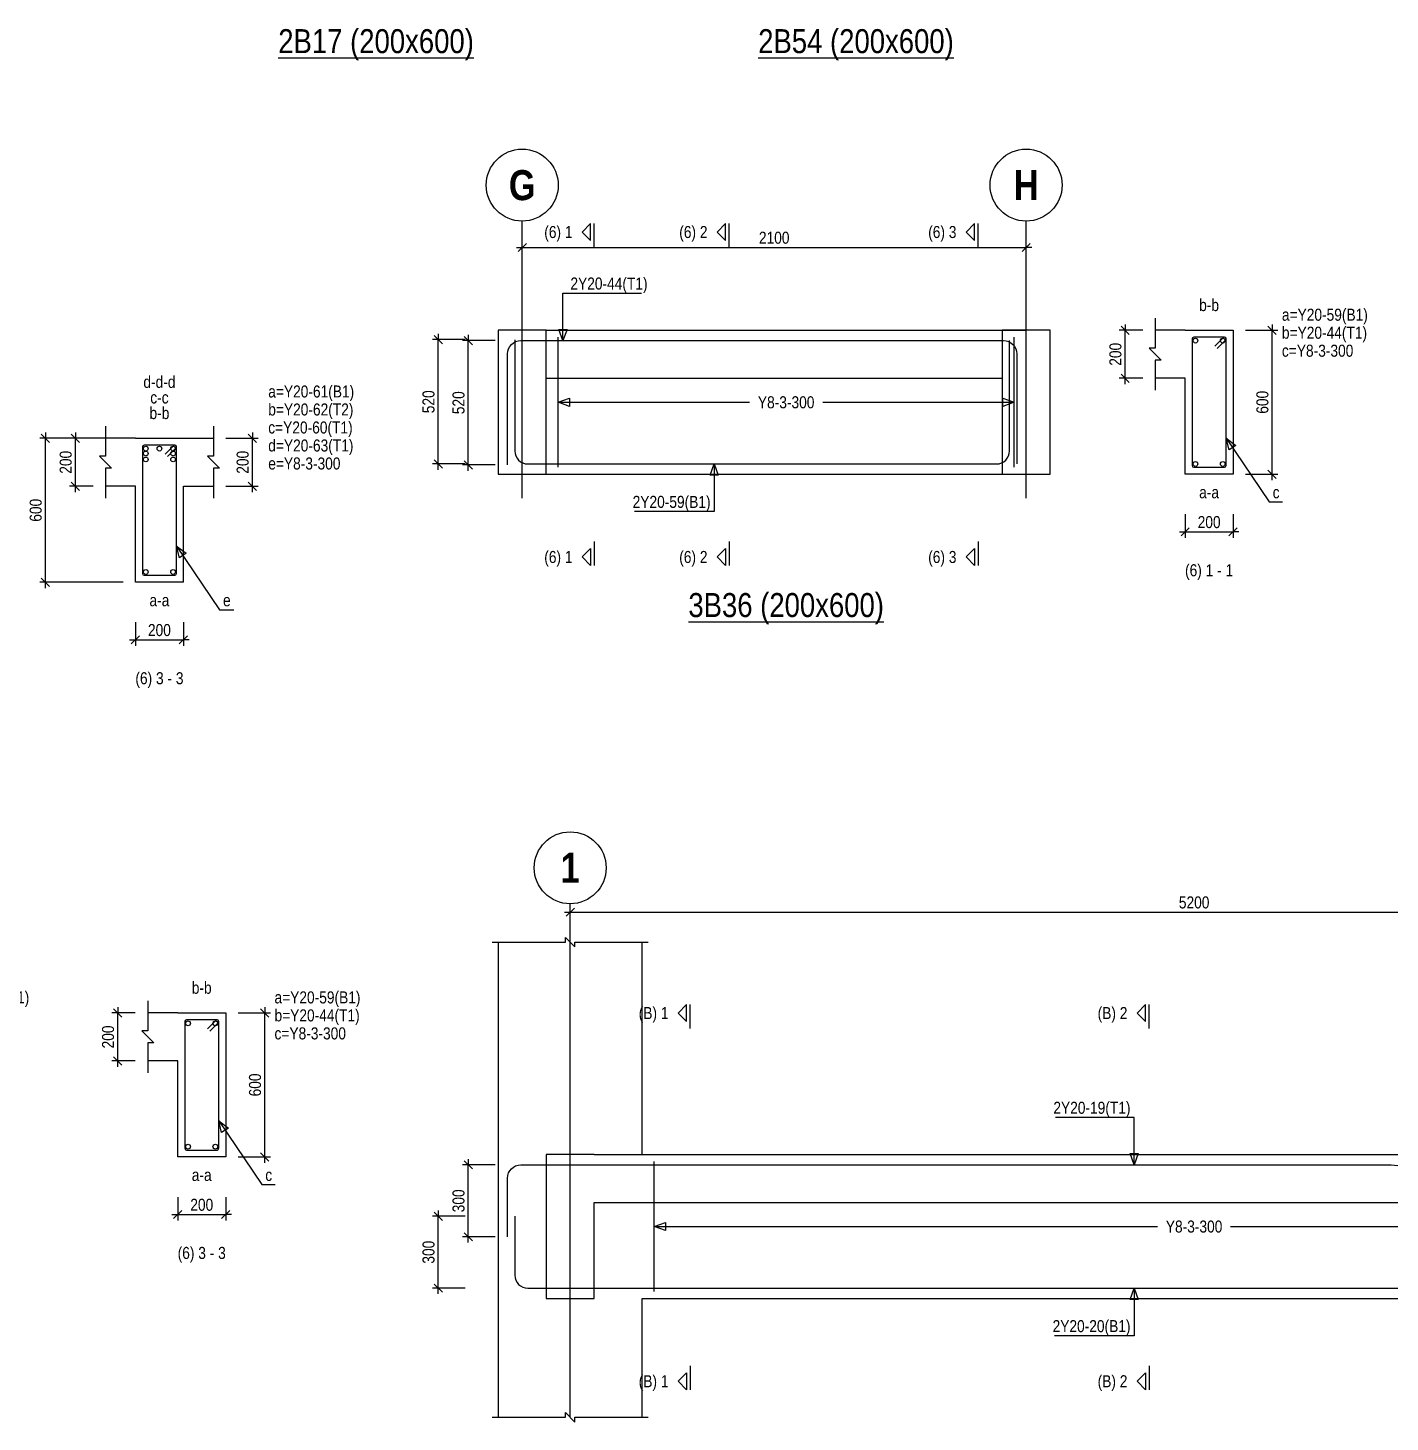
# Model space of a CAD drawing. Extents: x 0 to 206258, y -403073 to 0.
# Drawn here: x 42824 to 54177, y -291084 to -279464 of the extents above; entities that cross this region are included whole.
import ezdxf
from ezdxf.enums import TextEntityAlignment as Align
from ezdxf.lldxf.tags import DXFTag

# ---------------------------------------------------------------- set-up
doc = ezdxf.new("R2010")
doc.units = 0
doc.header["$LTSCALE"] = 1000
for name, color, linetype in [('Axis Circle(Dir 2)', 150, 'Continuous'), ('Axis Label(Dir 1)', 7, 'Continuous'), ('Axis Line(Dir 2)', 150, 'CENTER2'), ('Break Line', 5, 'Continuous'), ('Dimension Line', 5, 'Continuous'), ('Front Elevation Line', 40, 'Continuous'), ('Leader Line', 5, 'Continuous'), ('Link Line', 3, 'Continuous'), ('Rebar Label', 6, 'Continuous'), ('Rebar Line', 7, 'Continuous'), ('Section Label', 1, 'Continuous'), ('Section Line', 1, 'Continuous'), ('Top Rebar Label', 6, 'Continuous'), ('Top Rebar Line', 7, 'Continuous')]:
    doc.layers.add(name, color=color, linetype=linetype)
for name, color, linetype, true_color in [('Back Elevation Line', 191, 'HIDDEN2', 0xd4aaff), ('Beam Label(D)', 94, 'Continuous', 0x008100), ('Beam Line(D)', 112, 'Continuous', 0x00bd5e), ('Link Label', 94, 'Continuous', 0x008100)]:
    doc.layers.add(name, color=color, linetype=linetype, true_color=true_color)
doc.styles.add('Axis Label(Dir 1)', font='ARIALNB.TTF', dxfattribs={"height": 250})
doc.styles.add('Beam Label(D)', font='ARIALN.TTF', dxfattribs={"height": 200})
doc.styles.add('Dimension Text', font='ARIALN.TTF', dxfattribs={"height": 100})
doc.styles.add('Link Label', font='ARIALN.TTF', dxfattribs={"height": 100})
doc.styles.add('Rebar Label', font='ARIALN.TTF', dxfattribs={"height": 100})
doc.styles.add('Section Label', font='ARIALN.TTF', dxfattribs={"height": 100})
doc.styles.add('Top Rebar Label', font='ARIALN.TTF', dxfattribs={"height": 100})
tags = doc.linetypes.add('CENTER2', pattern=[1.125, 0.75, -0.125, 0.125, -0.125]).pattern_tags.tags
tags[10:11] = [DXFTag(74, 4), DXFTag(75, 0), DXFTag(340, '0'), DXFTag(46, 0.0), DXFTag(50, 0.0), DXFTag(44, 0.0), DXFTag(45, 0.0)]
tags[8:9] = [DXFTag(74, 4), DXFTag(75, 0), DXFTag(340, '0'), DXFTag(46, 0.0), DXFTag(50, 0.0), DXFTag(44, 0.0), DXFTag(45, 0.0)]
tags[6:7] = [DXFTag(74, 4), DXFTag(75, 0), DXFTag(340, '0'), DXFTag(46, 0.0), DXFTag(50, 0.0), DXFTag(44, 0.0), DXFTag(45, 0.0)]
tags[4:5] = [DXFTag(74, 4), DXFTag(75, 0), DXFTag(340, '0'), DXFTag(46, 0.0), DXFTag(50, 0.0), DXFTag(44, 0.0), DXFTag(45, 0.0)]
tags = doc.linetypes.add('HIDDEN2', pattern=[0.1875, 0.125, -0.0625]).pattern_tags.tags
tags[6:7] = [DXFTag(74, 4), DXFTag(75, 0), DXFTag(340, '0'), DXFTag(46, 0.0), DXFTag(50, 0.0), DXFTag(44, 0.0), DXFTag(45, 0.0)]
tags[4:5] = [DXFTag(74, 4), DXFTag(75, 0), DXFTag(340, '0'), DXFTag(46, 0.0), DXFTag(50, 0.0), DXFTag(44, 0.0), DXFTag(45, 0.0)]
doc.dimstyles.new('BEAM', dxfattribs={"dimtxt": 100, "dimasz": 30, "dimexe": 48.3, "dimexo": 103.5, "dimgap": 30, "dimtad": 1, "dimtoh": 1, "dimdec": 1, "dimlfac": 0.5, "dimdsep": 46, "dimtxsty": 'Dimension Text', "dimblk": 'PCDIM_TICK', "dimcen": 0.09, "dimclrd": 5, "dimclre": 5, "dimclrt": 5, "dimadec": 1, "dimazin": 0, "dimtp": 1, "dimtm": 1, "dimtfac": 1, "dimtdec": 4, "dimtofl": 0, "dimtmove": 0, "dimatfit": 3, "dimfxl": 1, "dimtolj": 1, "dimtzin": 0, "dimarcsym": 0})

# ---------------------------------------------------------------- blocks, each defined once
blk = doc.blocks.new('PCDIM_TICK')
at = {"layer": 'Dimension Line', "color": 0, "transparency": 33554687}
for p, q in [((1.15, 1.15), (-1.15, -1.15)), ((1.61, 0), (0, 0))]:
    blk.add_line(p, q, dxfattribs=at)
blk = doc.blocks.new('*U3552')
at = {"layer": 'Dimension Line', "color": 5, "true_color": 0x0000ff, "transparency": 16777216}
for p, q in [((44474, -282884), (44744, -282884)), ((44695, -283284), (44695, -282884)), ((44474, -283284), (44744, -283284))]:
    blk.add_line(p, q, dxfattribs=at)
at = {"layer": 'Dimension Line', "color": 5, "true_color": 0x0000ff, "transparency": 16777216, "xscale": 30, "yscale": 30}
for p, rotation in [((44695, -282884), 89.99999999999447), ((44695, -283284), 269.9999999999834)]:
    blk.add_blockref('PCDIM_TICK', p, dxfattribs=dict(at, rotation=rotation))
at = {"layer": 'Dimension Line', "color": 5, "true_color": 0x0000ff, "transparency": 16777216, "insert": (44665, -283084), "char_height": 100, "width": 182.77, "attachment_point": 8, "rotation": 90, "style": 'Dimension Text'}
blk.add_mtext('200', dxfattribs=at)
blk = doc.blocks.new('*U3553')
at = {"layer": 'Dimension Line', "color": 5, "true_color": 0x0000ff, "transparency": 16777216}
for p, q in [((43367, -282884), (43172, -282884)), ((43220, -283284), (43220, -282884)), ((43367, -283284), (43172, -283284))]:
    blk.add_line(p, q, dxfattribs=at)
at = {"layer": 'Dimension Line', "color": 5, "true_color": 0x0000ff, "transparency": 16777216, "xscale": 30, "yscale": 30}
for p, rotation in [((43220, -282884), 89.99999999999447), ((43220, -283284), 269.9999999999834)]:
    blk.add_blockref('PCDIM_TICK', p, dxfattribs=dict(at, rotation=rotation))
at = {"layer": 'Dimension Line', "color": 5, "true_color": 0x0000ff, "transparency": 16777216, "insert": (43190, -283084), "char_height": 100, "width": 182.77, "attachment_point": 8, "rotation": 90, "style": 'Dimension Text'}
blk.add_mtext('200', dxfattribs=at)
blk = doc.blocks.new('*U3554')
at = {"layer": 'Dimension Line', "color": 5, "true_color": 0x0000ff, "transparency": 16777216}
for p, q in [((43617, -282884), (42922, -282884)), ((42970, -284084), (42970, -282884)), ((43617, -284084), (42922, -284084))]:
    blk.add_line(p, q, dxfattribs=at)
at = {"layer": 'Dimension Line', "color": 5, "true_color": 0x0000ff, "transparency": 16777216, "xscale": 30, "yscale": 30}
for p, rotation in [((42970, -282884), 89.99999999999447), ((42970, -284084), 269.9999999999834)]:
    blk.add_blockref('PCDIM_TICK', p, dxfattribs=dict(at, rotation=rotation))
at = {"layer": 'Dimension Line', "color": 5, "true_color": 0x0000ff, "transparency": 16777216, "insert": (42940, -283484), "char_height": 100, "width": 181.97, "attachment_point": 8, "rotation": 90, "style": 'Dimension Text'}
blk.add_mtext('600', dxfattribs=at)
blk = doc.blocks.new('*U3555')
at = {"layer": 'Dimension Line', "color": 5, "true_color": 0x0000ff, "transparency": 16777216}
for p, q in [((43720, -284418), (43720, -284613)), ((44120, -284418), (44120, -284613)), ((43720, -284564), (44120, -284564))]:
    blk.add_line(p, q, dxfattribs=at)
at = {"layer": 'Dimension Line', "color": 5, "true_color": 0x0000ff, "transparency": 16777216, "xscale": 30, "yscale": 30, "rotation": 180.0000000000004}
blk.add_blockref('PCDIM_TICK', (43720, -284564), dxfattribs=at)
at = {"layer": 'Dimension Line', "color": 5, "true_color": 0x0000ff, "transparency": 16777216, "xscale": 30, "yscale": 30}
blk.add_blockref('PCDIM_TICK', (44120, -284564), dxfattribs=at)
at = {"layer": 'Dimension Line', "color": 5, "true_color": 0x0000ff, "transparency": 16777216, "insert": (43920, -284534), "char_height": 100, "width": 182.77, "attachment_point": 8, "style": 'Dimension Text'}
blk.add_mtext('200', dxfattribs=at)
blk = doc.blocks.new('*U3560')
at = {"layer": 'Dimension Line', "color": 5, "true_color": 0x0000ff, "transparency": 16777216}
for p, q in [((46718, -282070), (46445, -282070)), ((46494, -283106), (46494, -282070)), ((46718, -283106), (46445, -283106))]:
    blk.add_line(p, q, dxfattribs=at)
at = {"layer": 'Dimension Line', "color": 5, "true_color": 0x0000ff, "transparency": 16777216, "xscale": 30, "yscale": 30}
for p, rotation in [((46494, -282070), 89.99999999999447), ((46494, -283106), 269.9999999999834)]:
    blk.add_blockref('PCDIM_TICK', p, dxfattribs=dict(at, rotation=rotation))
at = {"layer": 'Dimension Line', "color": 5, "true_color": 0x0000ff, "transparency": 16777216, "insert": (46464, -282588), "char_height": 100, "width": 181.5, "attachment_point": 8, "rotation": 90, "style": 'Dimension Text'}
blk.add_mtext('520', dxfattribs=at)
blk = doc.blocks.new('*U3561')
at = {"layer": 'Dimension Line', "color": 5, "true_color": 0x0000ff, "transparency": 16777216}
for p, q in [((46468, -282062), (46195, -282062)), ((46244, -283098), (46244, -282062)), ((46468, -283098), (46195, -283098))]:
    blk.add_line(p, q, dxfattribs=at)
at = {"layer": 'Dimension Line', "color": 5, "true_color": 0x0000ff, "transparency": 16777216, "xscale": 30, "yscale": 30}
for p, rotation in [((46244, -282062), 89.99999999999447), ((46244, -283098), 269.9999999999834)]:
    blk.add_blockref('PCDIM_TICK', p, dxfattribs=dict(at, rotation=rotation))
at = {"layer": 'Dimension Line', "color": 5, "true_color": 0x0000ff, "transparency": 16777216, "insert": (46214, -282580), "char_height": 100, "width": 181.5, "attachment_point": 8, "rotation": 90, "style": 'Dimension Text'}
blk.add_mtext('520', dxfattribs=at)
blk = doc.blocks.new('*U3562')
at = {"layer": 'Dimension Line', "color": 5, "true_color": 0x0000ff, "transparency": 16777216}
for p, q in [((46944, -281441), (46944, -281246)), ((46944, -281294), (51144, -281294)), ((51144, -281441), (51144, -281246))]:
    blk.add_line(p, q, dxfattribs=at)
at = {"layer": 'Dimension Line', "color": 5, "true_color": 0x0000ff, "transparency": 16777216, "xscale": 30, "yscale": 30, "rotation": 180.0000000000004}
blk.add_blockref('PCDIM_TICK', (46944, -281294), dxfattribs=at)
at = {"layer": 'Dimension Line', "color": 5, "true_color": 0x0000ff, "transparency": 16777216, "xscale": 30, "yscale": 30}
blk.add_blockref('PCDIM_TICK', (51144, -281294), dxfattribs=at)
at = {"layer": 'Dimension Line', "color": 5, "true_color": 0x0000ff, "transparency": 16777216, "insert": (49044, -281264), "char_height": 100, "width": 247.25, "attachment_point": 8, "style": 'Dimension Text'}
blk.add_mtext('2100', dxfattribs=at)
blk = doc.blocks.new('*U3563')
at = {"layer": 'Dimension Line', "color": 5, "true_color": 0x0000ff, "transparency": 16777216}
for p, q in [((52972, -281984), (53242, -281984)), ((53194, -283184), (53194, -281984)), ((52972, -283184), (53242, -283184))]:
    blk.add_line(p, q, dxfattribs=at)
at = {"layer": 'Dimension Line', "color": 5, "true_color": 0x0000ff, "transparency": 16777216, "xscale": 30, "yscale": 30}
for p, rotation in [((53194, -281984), 89.99999999999447), ((53194, -283184), 269.9999999999834)]:
    blk.add_blockref('PCDIM_TICK', p, dxfattribs=dict(at, rotation=rotation))
at = {"layer": 'Dimension Line', "color": 5, "true_color": 0x0000ff, "transparency": 16777216, "insert": (53164, -282584), "char_height": 100, "width": 181.97, "attachment_point": 8, "rotation": 90, "style": 'Dimension Text'}
blk.add_mtext('600', dxfattribs=at)
blk = doc.blocks.new('*U3564')
at = {"layer": 'Dimension Line', "color": 5, "true_color": 0x0000ff, "transparency": 16777216}
for p, q in [((52115, -281984), (51920, -281984)), ((51969, -282384), (51969, -281984)), ((52115, -282384), (51920, -282384))]:
    blk.add_line(p, q, dxfattribs=at)
at = {"layer": 'Dimension Line', "color": 5, "true_color": 0x0000ff, "transparency": 16777216, "xscale": 30, "yscale": 30}
for p, rotation in [((51969, -281984), 89.99999999999447), ((51969, -282384), 269.9999999999834)]:
    blk.add_blockref('PCDIM_TICK', p, dxfattribs=dict(at, rotation=rotation))
at = {"layer": 'Dimension Line', "color": 5, "true_color": 0x0000ff, "transparency": 16777216, "insert": (51939, -282184), "char_height": 100, "width": 182.77, "attachment_point": 8, "rotation": 90, "style": 'Dimension Text'}
blk.add_mtext('200', dxfattribs=at)
blk = doc.blocks.new('*U3565')
at = {"layer": 'Dimension Line', "color": 5, "true_color": 0x0000ff, "transparency": 16777216}
for p, q in [((52469, -283518), (52469, -283713)), ((52869, -283518), (52869, -283713)), ((52469, -283664), (52869, -283664))]:
    blk.add_line(p, q, dxfattribs=at)
at = {"layer": 'Dimension Line', "color": 5, "true_color": 0x0000ff, "transparency": 16777216, "xscale": 30, "yscale": 30, "rotation": 180.0000000000004}
blk.add_blockref('PCDIM_TICK', (52469, -283664), dxfattribs=at)
at = {"layer": 'Dimension Line', "color": 5, "true_color": 0x0000ff, "transparency": 16777216, "xscale": 30, "yscale": 30}
blk.add_blockref('PCDIM_TICK', (52869, -283664), dxfattribs=at)
at = {"layer": 'Dimension Line', "color": 5, "true_color": 0x0000ff, "transparency": 16777216, "insert": (52669, -283634), "char_height": 100, "width": 182.77, "attachment_point": 8, "style": 'Dimension Text'}
blk.add_mtext('200', dxfattribs=at)
blk = doc.blocks.new('*U3603')
at = {"layer": 'Dimension Line', "color": 5, "true_color": 0x0000ff, "transparency": 16777216}
for p, q in [((44576, -287674), (44846, -287674)), ((44798, -288874), (44798, -287674)), ((44576, -288874), (44846, -288874))]:
    blk.add_line(p, q, dxfattribs=at)
at = {"layer": 'Dimension Line', "color": 5, "true_color": 0x0000ff, "transparency": 16777216, "xscale": 30, "yscale": 30}
for p, rotation in [((44798, -287674), 89.99999999999447), ((44798, -288874), 269.9999999999834)]:
    blk.add_blockref('PCDIM_TICK', p, dxfattribs=dict(at, rotation=rotation))
at = {"layer": 'Dimension Line', "color": 5, "true_color": 0x0000ff, "transparency": 16777216, "insert": (44768, -288274), "char_height": 100, "width": 181.97, "attachment_point": 8, "rotation": 90, "style": 'Dimension Text'}
blk.add_mtext('600', dxfattribs=at)
blk = doc.blocks.new('*U3604')
at = {"layer": 'Dimension Line', "color": 5, "true_color": 0x0000ff, "transparency": 16777216}
for p, q in [((43719, -287674), (43524, -287674)), ((43573, -288074), (43573, -287674)), ((43719, -288074), (43524, -288074))]:
    blk.add_line(p, q, dxfattribs=at)
at = {"layer": 'Dimension Line', "color": 5, "true_color": 0x0000ff, "transparency": 16777216, "xscale": 30, "yscale": 30}
for p, rotation in [((43573, -287674), 89.99999999999447), ((43573, -288074), 269.9999999999834)]:
    blk.add_blockref('PCDIM_TICK', p, dxfattribs=dict(at, rotation=rotation))
at = {"layer": 'Dimension Line', "color": 5, "true_color": 0x0000ff, "transparency": 16777216, "insert": (43543, -287874), "char_height": 100, "width": 182.77, "attachment_point": 8, "rotation": 90, "style": 'Dimension Text'}
blk.add_mtext('200', dxfattribs=at)
blk = doc.blocks.new('*U3605')
at = {"layer": 'Dimension Line', "color": 5, "true_color": 0x0000ff, "transparency": 16777216}
for p, q in [((44073, -289208), (44073, -289403)), ((44473, -289208), (44473, -289403)), ((44073, -289354), (44473, -289354))]:
    blk.add_line(p, q, dxfattribs=at)
at = {"layer": 'Dimension Line', "color": 5, "true_color": 0x0000ff, "transparency": 16777216, "xscale": 30, "yscale": 30, "rotation": 180.0000000000004}
blk.add_blockref('PCDIM_TICK', (44073, -289354), dxfattribs=at)
at = {"layer": 'Dimension Line', "color": 5, "true_color": 0x0000ff, "transparency": 16777216, "xscale": 30, "yscale": 30}
blk.add_blockref('PCDIM_TICK', (44473, -289354), dxfattribs=at)
at = {"layer": 'Dimension Line', "color": 5, "true_color": 0x0000ff, "transparency": 16777216, "insert": (44273, -289324), "char_height": 100, "width": 182.77, "attachment_point": 8, "style": 'Dimension Text'}
blk.add_mtext('200', dxfattribs=at)
blk = doc.blocks.new('*U3610')
at = {"layer": 'Dimension Line', "color": 5, "true_color": 0x0000ff, "transparency": 16777216}
for p, q in [((46718, -288940), (46445, -288940)), ((46494, -289540), (46494, -288940)), ((46718, -289540), (46445, -289540))]:
    blk.add_line(p, q, dxfattribs=at)
at = {"layer": 'Dimension Line', "color": 5, "true_color": 0x0000ff, "transparency": 16777216, "xscale": 30, "yscale": 30}
for p, rotation in [((46494, -288940), 89.99999999999447), ((46494, -289540), 269.9999999999834)]:
    blk.add_blockref('PCDIM_TICK', p, dxfattribs=dict(at, rotation=rotation))
at = {"layer": 'Dimension Line', "color": 5, "true_color": 0x0000ff, "transparency": 16777216, "insert": (46464, -289240), "char_height": 100, "width": 181.5, "attachment_point": 8, "rotation": 90, "style": 'Dimension Text'}
blk.add_mtext('300', dxfattribs=at)
blk = doc.blocks.new('*U3611')
at = {"layer": 'Dimension Line', "color": 5, "true_color": 0x0000ff, "transparency": 16777216}
for p, q in [((46468, -289368), (46195, -289368)), ((46244, -289968), (46244, -289368)), ((46468, -289968), (46195, -289968))]:
    blk.add_line(p, q, dxfattribs=at)
at = {"layer": 'Dimension Line', "color": 5, "true_color": 0x0000ff, "transparency": 16777216, "xscale": 30, "yscale": 30}
for p, rotation in [((46244, -289368), 89.99999999999447), ((46244, -289968), 269.9999999999834)]:
    blk.add_blockref('PCDIM_TICK', p, dxfattribs=dict(at, rotation=rotation))
at = {"layer": 'Dimension Line', "color": 5, "true_color": 0x0000ff, "transparency": 16777216, "insert": (46214, -289668), "char_height": 100, "width": 181.5, "attachment_point": 8, "rotation": 90, "style": 'Dimension Text'}
blk.add_mtext('300', dxfattribs=at)
blk = doc.blocks.new('*U3612')
at = {"layer": 'Dimension Line', "color": 5, "true_color": 0x0000ff, "transparency": 16777216}
for p, q in [((47344, -286981), (47344, -286786)), ((57744, -286981), (57744, -286786)), ((47344, -286834), (57744, -286834))]:
    blk.add_line(p, q, dxfattribs=at)
at = {"layer": 'Dimension Line', "color": 5, "true_color": 0x0000ff, "transparency": 16777216, "xscale": 30, "yscale": 30, "rotation": 180.0000000000004}
blk.add_blockref('PCDIM_TICK', (47344, -286834), dxfattribs=at)
at = {"layer": 'Dimension Line', "color": 5, "true_color": 0x0000ff, "transparency": 16777216, "xscale": 30, "yscale": 30}
blk.add_blockref('PCDIM_TICK', (57744, -286834), dxfattribs=at)
at = {"layer": 'Dimension Line', "color": 5, "true_color": 0x0000ff, "transparency": 16777216, "insert": (52544, -286804), "char_height": 100, "width": 245.98, "attachment_point": 8, "style": 'Dimension Text'}
blk.add_mtext('5200', dxfattribs=at)

msp = doc.modelspace()

# ---------------------------------------------------------------- linework, layer by layer
at = {"layer": 'Axis Circle(Dir 2)', "transparency": 33554687}
for centre in [(46943.647, -280774.284), (51143.647, -280774.284), (47343.647, -286464.284)]:
    msp.add_circle(centre, 300, dxfattribs=at)
at = {"layer": 'Axis Line(Dir 2)', "transparency": 33554687}
for points in [[(46943.647, -283384.284), (46943.647, -281074.284)], [(51143.647, -283384.284), (51143.647, -281074.284)], [(47343.647, -291044.284), (47343.647, -286764.284)]]:
    msp.add_lwpolyline(points, dxfattribs=at)
at = {"layer": 'Back Elevation Line', "transparency": 33554687}
for points in [[(47143.647, -281984.284), (46743.647, -281984.284)], [(46743.647, -281984.284), (46743.647, -283184.284)], [(47143.647, -283184.284), (47143.647, -281984.284)], [(51343.647, -281984.284), (50943.647, -281984.284)], [(50943.647, -281984.284), (50943.647, -283184.284)], [(51343.647, -283184.284), (51343.647, -281984.284)], [(46743.647, -283184.284), (47143.647, -283184.284)], [(50943.647, -283184.284), (51343.647, -283184.284)], [(47543.647, -288854.284), (47143.647, -288854.284)], [(47143.647, -288854.284), (47143.647, -290054.284)], [(47543.647, -288854.284), (57543.647, -288854.284)], [(47543.647, -290054.284), (47543.647, -289254.284)], [(47543.647, -289254.284), (57543.647, -289254.284)], [(47143.647, -290054.284), (47543.647, -290054.284)]]:
    msp.add_lwpolyline(points, dxfattribs=at)
at = {"layer": 'Beam Line(D)', "transparency": 33554687}
for points in [[(46743.647, -281984.284), (46743.647, -283184.284)], [(47143.647, -281984.284), (46743.647, -281984.284)], [(47143.647, -281984.284), (51143.647, -281984.284)], [(51143.647, -281984.284), (51143.647, -281984.284)], [(52468.647, -281984.284), (52868.647, -281984.284), (52868.647, -283184.284), (52468.647, -283184.284), (52468.647, -282384.284), (52218.647, -282384.284)], [(52468.647, -281984.284), (52218.647, -281984.284)], [(52468.647, -281984.284), (52468.647, -281984.284)], [(43720.214, -282884.284), (43470.214, -282884.284)], [(43720.214, -282884.284), (44120.214, -282884.284)], [(43720.214, -282884.284), (43720.214, -282884.284)], [(44120.214, -282884.284), (44120.214, -282884.284)], [(44120.214, -282884.284), (44370.214, -282884.284)], [(46743.647, -283184.284), (47143.647, -283184.284)], [(47143.647, -283184.284), (51143.647, -283184.284)], [(51143.647, -283184.284), (51143.647, -283184.284)], [(44120.214, -284084.284), (43720.214, -284084.284), (43720.214, -283284.284), (43470.214, -283284.284)], [(44120.214, -284084.284), (44120.214, -283284.284), (44370.214, -283284.284)], [(46743.647, -287084.284), (46743.647, -288854.284)], [(47943.647, -288854.284), (47943.647, -287084.284)], [(44072.532, -287674.284), (44472.532, -287674.284), (44472.532, -288874.284), (44072.532, -288874.284), (44072.532, -288074.284), (43822.532, -288074.284)], [(44072.532, -287674.284), (43822.532, -287674.284)], [(44072.532, -287674.284), (44072.532, -287674.284)], [(46743.647, -288854.284), (46743.647, -291044.284)], [(47943.647, -288854.284), (57143.647, -288854.284)], [(47943.647, -291044.284), (47943.647, -290054.284)], [(47943.647, -290054.284), (57143.647, -290054.284)]]:
    msp.add_lwpolyline(points, dxfattribs=at)
at = {"layer": 'Break Line', "transparency": 33554687}
for points in [[(52218.647, -281884.284), (52218.647, -282134.284), (52168.647, -282134.284), (52268.647, -282234.284), (52218.647, -282234.284), (52218.647, -282484.284)], [(43470.214, -282784.284), (43470.214, -283034.284), (43420.214, -283034.284), (43520.214, -283134.284), (43470.214, -283134.284), (43470.214, -283384.284)], [(44370.214, -282784.284), (44370.214, -283034.284), (44320.214, -283034.284), (44420.214, -283134.284), (44370.214, -283134.284), (44370.214, -283384.284)], [(46693.647, -287084.284), (47303.647, -287084.284), (47303.647, -287044.284), (47383.647, -287124.284), (47383.647, -287084.284), (47993.647, -287084.284)], [(43822.532, -287574.284), (43822.532, -287824.284), (43772.532, -287824.284), (43872.532, -287924.284), (43822.532, -287924.284), (43822.532, -288174.284)], [(46693.647, -291044.284), (47303.647, -291044.284), (47303.647, -291004.284), (47383.647, -291084.284), (47383.647, -291044.284), (47993.647, -291044.284)]]:
    msp.add_lwpolyline(points, dxfattribs=at)
at = {"layer": 'Front Elevation Line', "transparency": 33554687}
for points in [[(47143.647, -281984.284), (46743.647, -281984.284)], [(46743.647, -281984.284), (46743.647, -283184.284)], [(47143.647, -281984.284), (50943.647, -281984.284)], [(47143.647, -281984.284), (50943.647, -281984.284)], [(51343.647, -281984.284), (50943.647, -281984.284)], [(51343.647, -283184.284), (51343.647, -281984.284)], [(47143.647, -283184.284), (47143.647, -282384.284)], [(47143.647, -282384.284), (50943.647, -282384.284)], [(47143.647, -282384.284), (50943.647, -282384.284)], [(50943.647, -282384.284), (50943.647, -283184.284)], [(46743.647, -283184.284), (47143.647, -283184.284)], [(50943.647, -283184.284), (51343.647, -283184.284)]]:
    msp.add_lwpolyline(points, dxfattribs=at)
at = {"layer": 'Leader Line', "transparency": 33554687}
for points in [[(47283.647, -282070.284), (47283.647, -281674.284), (47938.638, -281674.284)], [(47249.445, -281976.314), (47317.849, -281976.314), (47283.647, -282070.284), (47249.445, -281976.314)], [(47243.647, -282584.284), (47337.616, -282550.082), (47337.616, -282618.486), (47243.647, -282584.284), (48839.002, -282584.284)], [(49448.29, -282584.284), (51043.646, -282584.284), (50949.677, -282618.486), (50949.677, -282550.082), (51043.646, -282584.284)], [(52891.587, -282943.009), (52834.903, -282981.297), (52810.647, -282884.284), (52891.587, -282943.009)], [(52810.647, -282884.284), (53168.647, -283414.284), (53281.776, -283414.284)], [(48543.646, -283098.284), (48543.646, -283494.284), (47880.973, -283494.284)], [(48577.848, -283192.253), (48509.444, -283192.253), (48543.646, -283098.284), (48577.848, -283192.253)], [(44143.155, -283843.008), (44086.47, -283881.297), (44062.214, -283784.283), (44143.155, -283843.008)], [(44062.214, -283784.283), (44420.214, -284314.284), (44541.026, -284314.284)], [(44495.473, -288633.009), (44438.789, -288671.298), (44414.533, -288574.284), (44495.473, -288633.009)], [(44414.533, -288574.284), (44772.532, -289104.284), (44885.662, -289104.284)], [(52043.646, -288940.284), (52043.646, -288544.284), (51388.655, -288544.284)], [(52009.444, -288846.314), (52077.848, -288846.314), (52043.646, -288940.284), (52009.444, -288846.314)], [(48043.647, -289454.284), (48137.616, -289420.082), (48137.616, -289488.486), (48043.647, -289454.284), (52239.002, -289454.284)], [(52848.29, -289454.284), (57043.646, -289454.284), (56949.677, -289488.486), (56949.677, -289420.082), (57043.646, -289454.284)], [(52043.646, -289968.284), (52043.646, -290364.284), (51380.973, -290364.284)], [(52077.848, -290062.253), (52009.444, -290062.253), (52043.646, -289968.284), (52077.848, -290062.253)]]:
    msp.add_lwpolyline(points, dxfattribs=at)
at = {"layer": 'Link Line', "transparency": 33554687}
for p, q in [((47243.647, -283126.284), (47243.647, -282042.284)), ((51043.646, -283126.284), (51043.646, -282042.284)), ((48043.647, -289996.284), (48043.647, -288912.284))]:
    msp.add_line(p, q, dxfattribs=at)
for points in [[(52735.835, -282136.894), (52806.546, -282066.183, 0.668178638), (52796.647, -282042.284), (52540.647, -282042.284, 0.414213562), (52526.647, -282056.284), (52526.647, -283112.284, 0.414213562), (52540.647, -283126.284), (52796.647, -283126.284, 0.414213562), (52810.647, -283112.284), (52810.647, -282056.284, 0.668178638), (52786.747, -282046.384), (52716.036, -282117.095)], [(43987.403, -283036.894), (44058.114, -282966.183, 0.668178638), (44048.214, -282942.284), (43792.214, -282942.284, 0.414213562), (43778.214, -282956.284), (43778.214, -284012.284, 0.414213562), (43792.214, -284026.284), (44048.214, -284026.284, 0.414213562), (44062.214, -284012.284), (44062.214, -282956.284, 0.668178638), (44038.315, -282946.384), (43967.604, -283017.095)], [(44339.721, -287826.894), (44410.432, -287756.183, 0.668178638), (44400.532, -287732.284), (44144.532, -287732.284, 0.414213562), (44130.532, -287746.284), (44130.532, -288802.284, 0.414213562), (44144.532, -288816.284), (44400.532, -288816.284, 0.414213562), (44414.532, -288802.284), (44414.532, -287746.284, 0.668178638), (44390.633, -287736.384), (44319.922, -287807.095)]]:
    msp.add_lwpolyline(points, format="xyb", dxfattribs=at)
at = {"layer": 'Rebar Line', "transparency": 33554687}
for points in [[(46881.647, -282062.284), (46881.647, -282988.328, 0.414213562), (46991.602, -283098.284), (50895.691, -283098.284, 0.414213562), (51005.647, -282988.328), (51005.647, -282070.284)], [(46881.647, -289368.284), (46881.647, -289858.328, 0.414213562), (46991.602, -289968.284), (61295.691, -289968.284, 0.414213543), (61405.646, -289858.328), (61405.646, -288932.284)]]:
    msp.add_lwpolyline(points, format="xyb", dxfattribs=at)
for centre in [(52554.647, -282070.284), (52782.647, -282070.284), (43806.214, -282970.284), (43920.214, -282970.284), (44034.214, -282970.284), (43806.214, -283010.284), (43806.214, -283060.284), (44034.214, -283010.284), (44034.214, -283060.284), (52554.647, -283098.284), (52782.647, -283098.284), (43806.214, -283998.284), (44034.214, -283998.284), (44158.532, -287760.284), (44386.532, -287760.284), (44158.532, -288788.284), (44386.532, -288788.284)]:
    msp.add_circle(centre, 20, dxfattribs=at)
at = {"layer": 'Section Line', "transparency": 33554687}
for points in [[(47513.647, -281094.284), (47442.936, -281164.994), (47513.647, -281235.705), (47513.647, -281094.284)], [(47543.647, -281294.284), (47543.647, -281094.284)], [(48638.647, -281094.284), (48567.936, -281164.994), (48638.647, -281235.705), (48638.647, -281094.284)], [(48668.647, -281294.284), (48668.647, -281094.284)], [(50713.646, -281094.284), (50642.936, -281164.994), (50713.646, -281235.705), (50713.646, -281094.284)], [(50743.646, -281294.284), (50743.646, -281094.284)], [(47543.647, -283744.284), (47543.647, -283944.284)], [(48668.647, -283744.284), (48668.647, -283944.284)], [(50743.646, -283744.284), (50743.646, -283944.284)], [(47513.647, -283944.284), (47513.647, -283944.284), (47442.936, -283873.573), (47513.647, -283802.862), (47513.647, -283944.284)], [(48638.647, -283944.284), (48638.647, -283944.284), (48567.936, -283873.573), (48638.647, -283802.862), (48638.647, -283944.284)], [(50713.646, -283944.284), (50713.646, -283944.284), (50642.936, -283873.573), (50713.646, -283802.862), (50713.646, -283944.284)], [(48313.647, -287604.284), (48242.936, -287674.994), (48313.647, -287745.705), (48313.647, -287604.284)], [(48343.647, -287804.284), (48343.647, -287604.284)], [(52138.646, -287604.284), (52067.936, -287674.994), (52138.646, -287745.705), (52138.646, -287604.284)], [(52168.646, -287804.284), (52168.646, -287604.284)], [(48343.647, -290614.284), (48343.647, -290814.284)], [(52168.646, -290614.284), (52168.646, -290814.284)], [(48313.647, -290814.284), (48313.647, -290814.284), (48242.936, -290743.573), (48313.647, -290672.862), (48313.647, -290814.284)], [(52138.646, -290814.284), (52138.646, -290814.284), (52067.936, -290743.573), (52138.646, -290672.862), (52138.646, -290814.284)]]:
    msp.add_lwpolyline(points, dxfattribs=at)
at = {"layer": 'Top Rebar Line', "transparency": 33554687}
for points in [[(46821.647, -283106.284), (46821.647, -282180.239, -0.414213562), (46931.602, -282070.284), (50955.691, -282070.284, -0.414213562), (51065.647, -282180.239), (51065.647, -283098.284)], [(46821.647, -289540.284), (46821.647, -289050.239, -0.414213562), (46931.602, -288940.284), (54174.163, -288940.284, -0.024922321), (54185.104, -288940.829), (54574.19, -288979.738, 0.024922321), (54585.131, -288980.284), (56501.647, -288980.284)]]:
    msp.add_lwpolyline(points, format="xyb", dxfattribs=at)

# ---------------------------------------------------------------- texts
at = {"layer": 'Axis Label(Dir 1)', "transparency": 33554687, "style": 'Axis Label(Dir 1)'}
for s, p in [('G', (46943.647, -280774.284)), ('H', (51143.647, -280774.284)), ('1', (47343.647, -286464.284))]:
    msp.add_text(s, height=250, dxfattribs=at).set_placement(p, align=Align.MIDDLE_CENTER)
at = {"layer": 'Beam Label(D)', "transparency": 33554687, "style": 'Beam Label(D)'}
for s, p in [('%%U2B17 (200x600)', (45725.647, -279474.284)), ('%%U2B54 (200x600)', (49725.647, -279474.284)), ('%%U3B36 (200x600)', (49143.647, -284174.284))]:
    msp.add_text(s, height=200, dxfattribs=at).set_placement(p, align=Align.TOP_CENTER)
at = {"layer": 'Link Label', "transparency": 33554687, "style": 'Link Label'}
for s, p in [(' c=Y8-3-300', (53243.647, -282204.284)), (' e=Y8-3-300', (44795.214, -283144.284)), ('c', (53198.647, -283384.284)), ('e', (44450.214, -284284.284)), (' c=Y8-3-300', (44847.532, -287894.284)), ('c', (44802.532, -289074.284))]:
    msp.add_text(s, height=100, dxfattribs=at).set_placement(p)
for p in [(49143.646, -282584.284), (52543.646, -289454.284)]:
    msp.add_text('Y8-3-300', height=100, dxfattribs=at).set_placement(p, align=Align.MIDDLE_CENTER)
at = {"layer": 'Rebar Label', "transparency": 33554687, "style": 'Rebar Label'}
for s, p in [('b-b', (52668.647, -281854.284)), ('d-d-d', (43920.214, -282494.284)), ('c-c', (43920.214, -282624.284)), ('b-b', (43920.214, -282754.284)), ('a-a', (52668.647, -283414.284)), ('a-a', (43920.214, -284314.284)), ('b-b', (44272.532, -287544.284)), ('a-a', (44272.532, -289104.284))]:
    msp.add_text(s, height=100, dxfattribs=at).set_placement(p, align=Align.BOTTOM_CENTER)
for s, p in [(' a=Y20-59(B1)', (53243.647, -281904.284)), (' a=Y20-61(B1)', (44795.214, -282544.284)), (' a=Y20-59(B1)', (42087.294, -287594.284)), (' a=Y20-59(B1)', (44847.532, -287594.284))]:
    msp.add_text(s, height=100, dxfattribs=at).set_placement(p)
for s, p in [(' 2Y20-59(B1)', (48513.646, -283464.284)), (' 2Y20-20(B1)', (52013.646, -290334.284))]:
    msp.add_text(s, height=100, dxfattribs=at).set_placement(p, align=Align.RIGHT)
at = {"layer": 'Section Label', "transparency": 33554687, "style": 'Section Label'}
for s, p in [('(6) 1', (47362.936, -281164.994)), ('(6) 2', (48487.936, -281164.994)), ('(6) 3', (50562.936, -281164.994)), ('(6) 1', (47362.936, -283873.573)), ('(6) 2', (48487.936, -283873.573)), ('(6) 3', (50562.936, -283873.573)), ('(B) 1', (48162.936, -287674.994)), ('(B) 2', (51987.936, -287674.994)), ('(B) 1', (48162.936, -290743.573)), ('(B) 2', (51987.936, -290743.573))]:
    msp.add_text(s, height=100, dxfattribs=at).set_placement(p, align=Align.MIDDLE_RIGHT)
for s, p in [('(6) 1 - 1', (52668.647, -284064.284)), ('(6) 3 - 3', (43920.214, -284964.284)), ('(6) 3 - 3', (44272.532, -289754.284))]:
    msp.add_text(s, height=100, dxfattribs=at).set_placement(p, align=Align.BOTTOM_CENTER)
at = {"layer": 'Top Rebar Label', "transparency": 33554687, "style": 'Top Rebar Label'}
for s, p in [(' 2Y20-44(T1)', (47313.647, -281644.284)), (' b=Y20-44(T1)', (53243.647, -282054.284)), (' b=Y20-62(T2)', (44795.214, -282694.284)), (' c=Y20-60(T1)', (44795.214, -282844.284)), (' d=Y20-63(T1)', (44795.214, -282994.284)), (' b=Y20-44(T1)', (44847.532, -287744.284))]:
    msp.add_text(s, height=100, dxfattribs=at).set_placement(p)
msp.add_text(' 2Y20-19(T1)', height=100, dxfattribs=at).set_placement((52013.646, -288514.284), align=Align.RIGHT)

# ---------------------------------------------------------------- dimensions: what is measured, and where the dimension line sits
at = {"layer": 'Dimension Line', "transparency": 33554687}
for base, p1, p2, text, picture, middle in [((49043.647, -281294.284), (46943.647, -281544.284), (51143.647, -281544.284), '2100', '*U3562', (49043.647, -281294.284)), ((52668.647, -283664.284), (52468.647, -283414.284), (52868.647, -283414.284), '200', '*U3565', (52668.647, -283664.284)), ((43920.214, -284564.284), (43720.214, -284314.284), (44120.214, -284314.284), '200', '*U3555', (43920.214, -284564.284)), ((52543.647, -286834.284), (47343.647, -287084.284), (57743.647, -287084.284), '5200', '*U3612', (52543.647, -286834.284)), ((44272.532, -289354.284), (44072.532, -289104.284), (44472.532, -289104.284), '200', '*U3605', (44272.532, -289354.284))]:
    dim = msp.add_linear_dim(base=base, p1=p1, p2=p2, text=text, dimstyle='BEAM', override={"dimscale": 1, "dimtxt": 100, "dimasz": 30, "dimexe": 48.3, "dimexo": 103.5, "dimgap": 30, "dimtad": 1, "dimtih": 0, "dimdec": 1, "dimlfac": 0.5, "dimzin": 8, "dimlunit": 2, "dimpost": '', "dimtxsty": 'Dimension Text', "dimblk": 'PCDIM_TICK', "dimse1": 0, "dimse2": 0, "dimsd2": 0, "dimclrd": 5, "dimclre": 5, "dimclrt": 5, "dimaunit": 0, "dimadec": 1, "dimazin": 0, "dimtol": 0, "dimtp": 1, "dimtm": 1, "dimtmove": 0}, dxfattribs=at)
    dim.commit()
    dim.dimension.update_dxf_attribs({"geometry": picture, "text_midpoint": middle})
for base, p1, p2, text, picture, middle in [((46243.647, -282580.284), (46571.647, -283098.284), (46571.647, -282062.284), '520', '*U3561', (46243.647, -282580.284)), ((46493.647, -282588.284), (46821.647, -283106.284), (46821.647, -282070.284), '520', '*U3560', (46493.647, -282588.284)), ((51968.647, -282184.284), (52218.647, -282384.284), (52218.647, -281984.284), '200', '*U3564', (51968.647, -282184.284)), ((53193.647, -282584.284), (52868.647, -283184.284), (52868.647, -281984.284), '600', '*U3563', (53193.647, -282584.284)), ((42970.214, -283484.284), (43720.214, -284084.284), (43720.214, -282884.284), '600', '*U3554', (42970.214, -283484.284)), ((43220.214, -283084.284), (43470.214, -283284.284), (43470.214, -282884.284), '200', '*U3553', (43220.214, -283084.284)), ((44695.214, -283084.284), (44370.214, -283284.284), (44370.214, -282884.284), '200', '*U3552', (44695.214, -283084.284)), ((43572.532, -287874.284), (43822.532, -288074.284), (43822.532, -287674.284), '200', '*U3604', (43572.532, -287874.284)), ((44797.532, -288274.284), (44472.532, -288874.284), (44472.532, -287674.284), '600', '*U3603', (44797.532, -288274.284)), ((46493.647, -289240.284), (46821.647, -289540.284), (46821.647, -288940.284), '300', '*U3610', (46493.647, -289240.284)), ((46243.647, -289668.284), (46571.647, -289968.284), (46571.647, -289368.284), '300', '*U3611', (46243.647, -289668.284))]:
    dim = msp.add_linear_dim(base=base, p1=p1, p2=p2, angle=90, text=text, dimstyle='BEAM', override={"dimscale": 1, "dimtxt": 100, "dimasz": 30, "dimexe": 48.3, "dimexo": 103.5, "dimgap": 30, "dimtad": 1, "dimtih": 0, "dimdec": 1, "dimlfac": 0.5, "dimzin": 8, "dimlunit": 2, "dimpost": '', "dimtxsty": 'Dimension Text', "dimblk": 'PCDIM_TICK', "dimse1": 0, "dimse2": 0, "dimsd2": 0, "dimclrd": 5, "dimclre": 5, "dimclrt": 5, "dimaunit": 0, "dimadec": 1, "dimazin": 0, "dimtol": 0, "dimtp": 1, "dimtm": 1, "dimtmove": 0}, dxfattribs=at)
    dim.commit()
    dim.dimension.update_dxf_attribs({"geometry": picture, "text_midpoint": middle})

doc.saveas('drawing.dxf')
